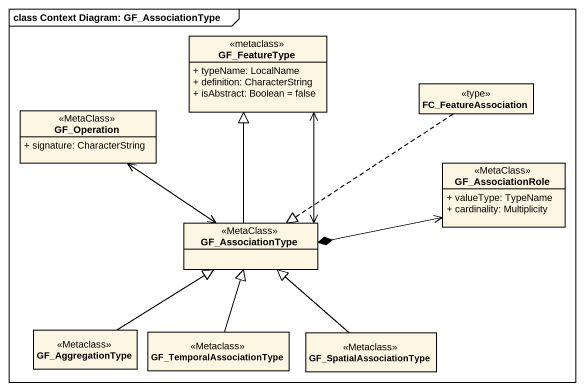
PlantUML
@startuml
mainframe class Context Diagram: GF_AssociationType
hide circle
hide empty members
skinparam classAttributeIconSize 0
class GF_FeatureType <<metaclass>> {
  + typeName: LocalName
  + definition: CharacterString
  + isAbstract: Boolean = false
}
class FC_FeatureAssociation <<type>>
class GF_Operation <<MetaClass>> {
  + signature: CharacterString
}
class GF_AssociationRole <<MetaClass>> {
  + valueType: TypeName
  + cardinality: Multiplicity
}
class GF_AssociationType <<MetaClass>>
class GF_AggregationType <<Metaclass>>
class GF_TemporalAssociationType <<Metaclass>>
class GF_SpatialAssociationType <<Metaclass>>
GF_FeatureType <--> GF_AssociationType
FC_FeatureAssociation ..|> GF_AssociationType
GF_Operation <--> GF_AssociationType
GF_AssociationRole <-left-* GF_AssociationType
GF_AssociationType -up-|> GF_FeatureType
GF_AggregationType -up-|> GF_AssociationType
GF_TemporalAssociationType -up-|> GF_AssociationType
GF_SpatialAssociationType -up-|> GF_AssociationType
@enduml
